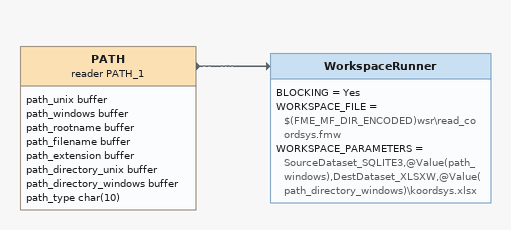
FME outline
PATH (reader PATH_1)
    attributes: path_unix buffer, path_windows buffer, path_rootname buffer, path_filename buffer, path_extension buffer, path_directory_unix buffer, path_directory_windows buffer, path_type char(10)
    -> WorkspaceRunner
WorkspaceRunner
    BLOCKING = Yes
    WORKSPACE_FILE = $(FME_MF_DIR_ENCODED)wsr\read_coordsys.fmw
    WORKSPACE_PARAMETERS = SourceDataset_SQLITE3,@Value(path_windows),DestDataset_XLSXW,@Value(path_directory_windows)\koordsys.xlsx
